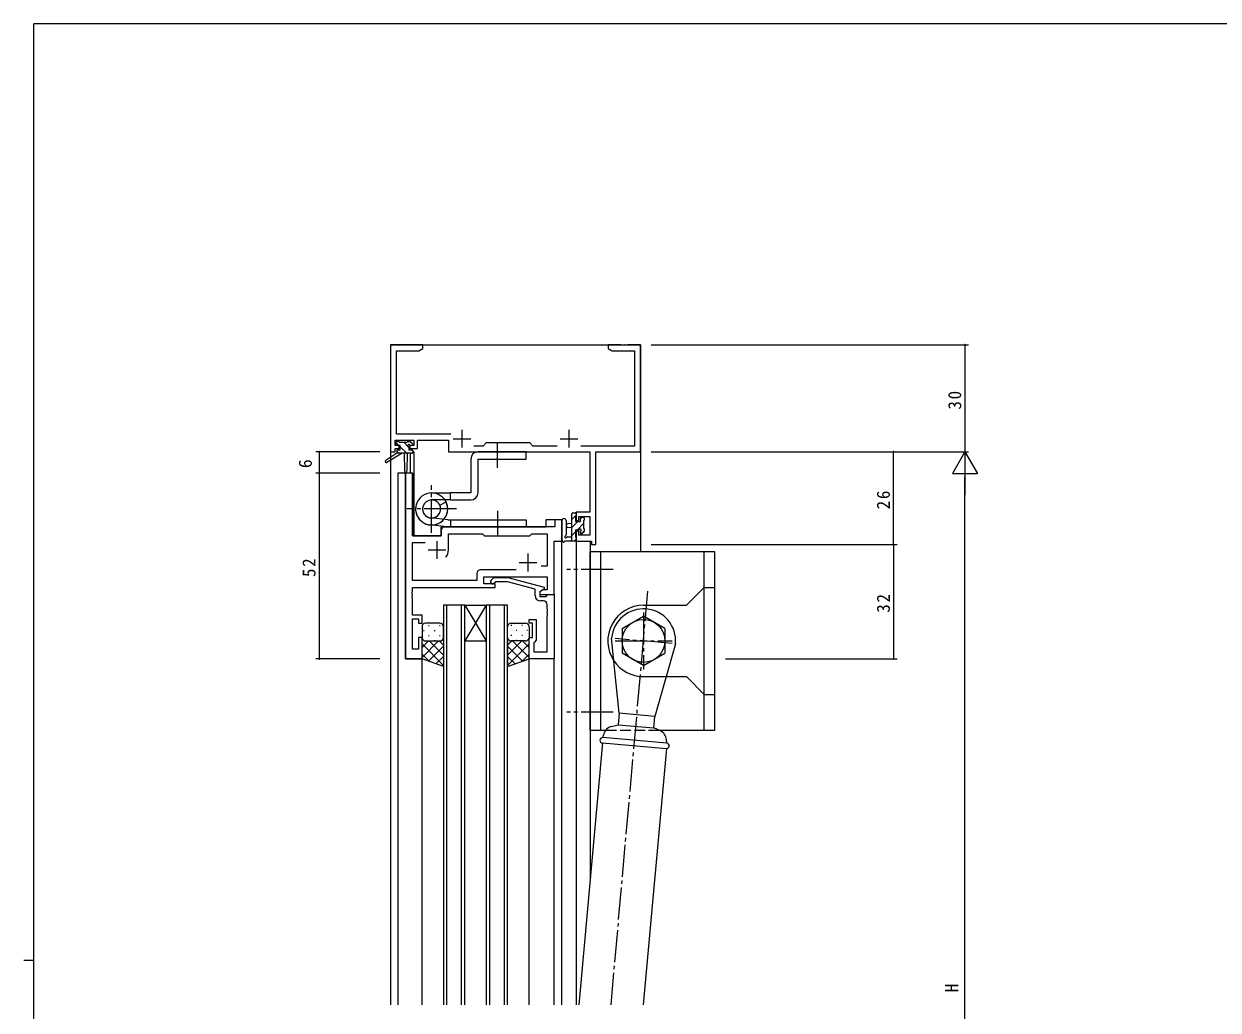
# Model space of a CAD drawing. Units: millimetres on the paper. Extents: x -420 to 373, y -297 to 267.
# Drawn here: x -420.5 to -85.7, y -12.1 to 264.4 of the extents above; entities that cross this region are included whole.
import ezdxf
from ezdxf.enums import TextEntityAlignment as Align

# ---------------------------------------------------------------- set-up
doc = ezdxf.new("R2010")
doc.units = ezdxf.units.MM
doc.linetypes.add('CHAIN2', pattern=[12, 9, -1, 1, -1])
doc.linetypes.add('DASHED3', pattern=[4, 3, -1])
for name, color, linetype, lineweight in [('0-1_YKK_ZWAK', 7, 'Continuous', 9), ('0-3_YKK_11', 7, 'Continuous', 9), ('0-4_YKK_12', 2, 'Continuous', 9), ('0-5_YKK_13', 4, 'Continuous', 9), ('0-6_YKK_D', 6, 'Continuous', 9)]:
    doc.layers.add(name, color=color, linetype=linetype, lineweight=lineweight)
doc.styles.add('ＭＳ ゴシック', font='')
doc.styles.get('ＭＳ ゴシック').set_extended_font_data('MS Gothic')

msp = doc.modelspace()

# ---------------------------------------------------------------- linework, layer by layer
at = {"layer": '0-1_YKK_ZWAK'}
for p, q in [((-417.7, -260.6), (-417.7, 264.4)), ((352.3, 264.4), (-417.7, 264.4)), ((-420.5, 1.9), (-417.7, 1.9))]:
    msp.add_line(p, q, dxfattribs=at)
at = {"layer": '0-3_YKK_11'}
for p, q in [((-308.7, 174.4), (-317.7, 174.4)), ((-317.7, 174.4), (-317.7, 144.4)), ((-253.158, 174.4), (-256.7, 174.4)), ((-256.7, 174.4), (-256.7, 173.4)), ((-252.975, 174.28), (-253.158, 174.4)), ((-252.425, 174.28), (-252.975, 174.28)), ((-252.242, 174.4), (-252.425, 174.28)), ((-252.158, 174.4), (-252.242, 174.4)), ((-251.975, 174.28), (-252.158, 174.4)), ((-251.425, 174.28), (-251.975, 174.28)), ((-251.242, 174.4), (-251.425, 174.28)), ((-247.7, 174.4), (-251.242, 174.4)), ((-247.7, 144.4), (-247.7, 174.4)), ((-316.07, 149.33), (-316.07, 172.77)), ((-249.33, 172.77), (-249.33, 146.03)), ((-300.848, 149.33), (-316.07, 149.33)), ((-310.2, 147.7), (-301.5, 147.7)), ((-300.2, 148.1), (-295.2, 148.1)), ((-297.7, 150.6), (-297.7, 145.6)), ((-270.2, 148.1), (-265.2, 148.1)), ((-267.7, 150.6), (-267.7, 145.6)), ((-317.7, 144.4), (-316.4, 144.4)), ((-316.4, 144.4), (-316.4, 145.4)), ((-278.7, 146.9), (-290.9, 146.9)), ((-277.83, 146.03), (-278.7, 146.9)), ((-271.05, 146.03), (-277.83, 146.03)), ((-249.33, 146.03), (-264.35, 146.03)), ((-261.83, 144.4), (-261.83, 127.5)), ((-260.2, 144.4), (-247.7, 144.4)), ((-260.2, 118.4), (-260.2, 144.4)), ((-311.568, 138.4), (-313.498, 138.4)), ((-313.498, 138.4), (-313.498, 86.4)), ((-311.568, 120.9), (-311.568, 138.4)), ((-303.498, 120.9), (-311.568, 120.9)), ((-303.498, 122.4), (-303.498, 120.9)), ((-271.628, 123.4), (-302.498, 123.4)), ((-291.398, 120.9), (-278.698, 120.9)), ((-273.828, 121.47), (-273.828, 112.4)), ((-311.568, 118.97), (-308.048, 118.97)), ((-311.568, 108.33), (-311.568, 118.97)), ((-304.698, 119.4), (-304.698, 114.4)), ((-271.898, 104.4), (-271.898, 119.4)), ((-307.198, 116.9), (-302.198, 116.9)), ((-279.198, 115.9), (-279.198, 110.9)), ((-282.548, 111.33), (-292.528, 111.33)), ((-282.548, 111.33), (-292.528, 111.33)), ((-281.698, 113.4), (-276.698, 113.4)), ((-273.828, 112.4), (-275.532, 112.4)), ((-293.528, 108.33), (-311.568, 108.33)), ((-293.528, 110.33), (-293.528, 108.33)), ((-291.598, 107.4), (-291.598, 109.4)), ((-291.598, 109.4), (-273.828, 109.4)), ((-288.398, 107.4), (-291.598, 107.4)), ((-289.524, 108.424), (-288.749, 109.2)), ((-288.398, 106.4), (-288.398, 107.4)), ((-311.568, 106.4), (-288.398, 106.4)), ((-275.898, 104.4), (-271.898, 104.4)), ((-273.6, 104.4), (-271.9, 104.4)), ((-271.9, 104.4), (-271.9, 86.4)), ((-311.568, 98.6), (-311.568, 103.442)), ((-274.83, 102.6), (-275.7, 102.6)), ((-273.71, 99.625), (-273.71, 100.175)), ((-271.9, 86.4), (-278.9, 86.4))]:
    msp.add_line(p, q, dxfattribs=at)
for points in [[(-316.07, 172.77), (-309.791, 172.77), (-308.7, 173.4), (-308.7, 174.4)], [(-256.7, 173.4), (-255.609, 172.77), (-249.33, 172.77)], [(-316.4, 145.4), (-315.3, 145.4), (-315.3, 146.2), (-316.4, 146.2), (-316.4, 147.7), (-311.2, 147.7), (-311.2, 146.2), (-312.3, 146.2), (-312.3, 145.4), (-310.2, 145.4), (-310.2, 147.7)], [(-301.5, 147.7), (-301.5, 144.4), (-261.83, 144.4)], [(-290.9, 146.9), (-291.77, 146.03), (-294.35, 146.03)], [(-261.83, 127.5), (-265.7, 127.5), (-265.7, 125.2), (-264.9, 125.2), (-264.9, 126.3), (-261.83, 126.3), (-261.83, 121.03), (-264.9, 121.03), (-264.9, 122.2), (-265.7, 122.2), (-265.7, 119.4), (-261.4, 119.4), (-261.4, 118.4), (-260.2, 118.4)], [(-271.898, 119.4), (-269.698, 119.4), (-269.698, 125.4), (-271.628, 125.4), (-271.628, 123.4)], [(-301.498, 116.9), (-301.498, 121.47), (-291.968, 121.47), (-291.398, 120.9)], [(-278.698, 120.9), (-278.128, 121.47), (-273.828, 121.47)], [(-288.749, 109.2), (-284.803, 109.2), (-274.7, 106.493), (-274.7, 105.893), (-275.9, 105.2), (-275.9, 103.9), (-274.1, 103.9), (-273.9, 104.1), (-273.6, 104.4)], [(-277.2, 104.1), (-277.2, 105.92), (-284.961, 108), (-288.251, 108), (-288.676, 107.576)], [(-273.828, 109.4), (-273.828, 105.7), (-275.032, 105.7), (-275.898, 105.2), (-275.898, 104.4)], [(-311.568, 103.442), (-311.688, 103.625), (-311.688, 104.175), (-311.568, 104.358), (-311.568, 104.442), (-311.688, 104.625), (-311.688, 105.175), (-311.568, 105.358), (-311.568, 106.4)], [(-273.71, 100.175), (-273.83, 100.358), (-273.83, 101.6)], [(-313.498, 86.4), (-308.898, 86.4), (-308.898, 92.4), (-309.898, 92.4), (-309.898, 89.1), (-311.568, 89.1), (-311.568, 97.6), (-309.898, 97.6), (-309.898, 96.4), (-308.898, 96.4), (-308.898, 98.6), (-311.568, 98.6)], [(-278.9, 86.4), (-278.9, 92.4), (-277.9, 92.4), (-277.9, 96.4), (-278.9, 96.4), (-278.9, 97.4), (-276.9, 97.4), (-276.9, 91.6), (-277.4, 91.1), (-277.6, 90.9), (-277.6, 88.33), (-273.83, 88.33), (-273.83, 98.442), (-273.71, 98.625), (-273.71, 99.175), (-273.83, 99.358), (-273.83, 99.442), (-273.71, 99.625)]]:
    msp.add_lwpolyline(points, dxfattribs=at)
for centre, radius, start, end in [((-302.498, 122.4), 1, 90, 179.99998), ((-304.698, 116.9), 3.2, 321.63347, 359.99998), ((-292.528, 110.33), 1, 90, 179.99998), ((-289.1, 108), 0.6, 134.99998, 315), ((-275.7, 104.1), 1.5, 180, 269.99998), ((-274.83, 101.6), 1, 0, 89.99998)]:
    msp.add_arc(centre, radius, start, end, dxfattribs=at)
at = {"layer": '0-4_YKK_12'}
for p, q in [((-317.7, 174.4), (-317.7, -10.6)), ((-317.7, 174.4), (-247.7, 174.4)), ((-247.7, 174.4), (-247.7, 116.4)), ((-312.2, 144), (-312.2, 138.4)), ((-311.2, 144.4), (-311.5, 144.4)), ((-311.2, 144.4), (-311.2, 120.9)), ((-311.5, 138.4), (-315.7, 138.4)), ((-315.7, 138.4), (-315.7, -10.6)), ((-313.498, 86.4), (-313.498, 138.4)), ((-311.5, 138.4), (-311.5, 120.9)), ((-274.2, 125.4), (-274.2, 123.4)), ((-269.7, 125.4), (-274.2, 125.4)), ((-269.7, -10.6), (-269.7, 125.4)), ((-311.5, 120.9), (-303.5, 120.9)), ((-303.5, 120.9), (-303.5, 123.4)), ((-303.5, 123.4), (-274.2, 123.4)), ((-271.898, 119.399), (-269.7, 119.399)), ((-271.898, 104.4), (-271.898, 119.399)), ((-265.7, 119.4), (-265.7, -10.6)), ((-261.8, 119.4), (-261.8, 24.435)), ((-272.2, 104.4), (-271.898, 104.4)), ((-296.898, 101.4), (-302.898, 101.4)), ((-302.898, 101.4), (-302.898, -10.6)), ((-301.898, -10.6), (-301.898, 101.4)), ((-297.898, 101.4), (-297.898, -10.6)), ((-296.898, 101.4), (-290.898, 101.4)), ((-296.898, 101.4), (-290.898, 91.4)), ((-290.898, 101.4), (-296.898, 91.4)), ((-296.898, -10.6), (-296.898, 101.4)), ((-284.898, 101.4), (-290.898, 101.4)), ((-290.898, 101.4), (-290.898, -10.6)), ((-289.898, -10.6), (-289.898, 101.4)), ((-285.898, 101.4), (-285.898, -10.6)), ((-284.898, -10.6), (-284.898, 101.4)), ((-296.898, 91.4), (-290.898, 91.4)), ((-308.9, 86.4), (-313.498, 86.4)), ((-308.9, -10.6), (-308.9, 86.4)), ((-278.9, -10.6), (-278.9, 86.4)), ((-271.9, -10.6), (-271.9, 86.7))]:
    msp.add_line(p, q, dxfattribs=at)
at = {"layer": '0-5_YKK_13'}
for p, q in [((-315.9, 147.3), (-315.4, 147.3)), ((-312.9, 147.3), (-312.3, 147.3)), ((-316, 144), (-319.067, 141.949)), ((-314.5, 144), (-318.745, 141.443)), ((-316.2, 146.5), (-316.2, 147)), ((-315.379, 146.2), (-316.199, 147.02)), ((-316, 144.7), (-316, 144)), ((-315.424, 144), (-316, 144.576)), ((-311.8, 144), (-316, 144)), ((-315.2, 147.1), (-313.1, 147.1)), ((-313.179, 144), (-315, 145.821)), ((-312.6, 145.666), (-314.034, 147.1)), ((-313.9, 144), (-313.798, 138.992)), ((-313.098, 144), (-313.198, 138.992)), ((-312.6, 145.739), (-312.6, 145)), ((-312.6, 145), (-311.8, 145)), ((-311.8, 146.2), (-312.139, 146.2)), ((-312.088, 147.212), (-311.588, 146.712)), ((-311.5, 144.566), (-311.934, 145)), ((-311.5, 144.7), (-311.5, 144.3)), ((-279.702, 144.399), (-293.203, 144.401)), ((-279.702, 142.401), (-279.702, 144.399)), ((-295.203, 142.401), (-295.203, 132.924)), ((-293.203, 132.924), (-293.203, 142.401)), ((-293.203, 142.401), (-279.702, 142.401)), ((-306.203, 132.924), (-300.902, 132.924)), ((-300.902, 130.924), (-306.203, 130.924)), ((-295.203, 132.924), (-300.902, 132.924)), ((-300.902, 130.924), (-300.902, 132.924)), ((-300.902, 130.924), (-295.203, 130.924)), ((-303.897, 129.428), (-302.171, 130.424)), ((-266.6, 127.3), (-266, 127.3)), ((-301.917, 123.41), (-306.685, 123.925)), ((-301.917, 123.41), (-306.685, 123.925)), ((-301.703, 125.399), (-306.46, 125.887)), ((-301.703, 125.399), (-279.707, 125.399)), ((-300.903, 125.399), (-300.903, 123.399)), ((-279.707, 125.399), (-279.707, 123.399)), ((-269.7, 125.128), (-269.7, 119.966)), ((-268.5, 125.128), (-268.497, 121.167)), ((-266.9, 124.3), (-268.044, 124.198)), ((-266.9, 119.4), (-266.9, 127)), ((-265.7, 126.691), (-266.9, 125.491)), ((-265.246, 124.9), (-266.9, 123.246)), ((-265.7, 127), (-265.7, 126.4)), ((-263.6, 124.301), (-265.401, 122.5)), ((-264.046, 126.1), (-264.5, 125.646)), ((-264.2, 126.1), (-263.7, 126.1)), ((-263.6, 125.1), (-263.6, 123)), ((-263.4, 125.8), (-263.4, 125.3)), ((-301.703, 123.399), (-279.707, 123.399)), ((-268.08, 120.6), (-266.9, 120.6)), ((-266.9, 123.1), (-268.044, 123.202)), ((-265.9, 122.001), (-266.9, 121.001)), ((-264.5, 121.7), (-264.5, 122.039)), ((-263.4, 122.256), (-264.251, 121.404)), ((-263.488, 121.988), (-263.988, 121.488)), ((-263.4, 122.8), (-263.4, 122.2)), ((-266, 119.4), (-268.68, 119.4)), ((-265.7, 119.956), (-266.256, 119.4)), ((-265.7, 120.3), (-265.7, 119.7)), ((-226.8, 116.4), (-261.8, 116.4)), ((-261.8, 66.4), (-261.8, 116.4)), ((-258.8, 66.4), (-258.8, 116.4)), ((-229.8, 106.4), (-229.8, 116.4)), ((-226.8, 66.4), (-226.8, 116.4)), ((-229.8, 106.4), (-234.8, 101.4)), ((-229.8, 106.4), (-226.8, 106.4)), ((-229.8, 76.4), (-229.8, 106.4)), ((-246.8, 101.4), (-234.8, 101.4)), ((-252.8, 94.864), (-246.8, 98.328)), ((-240.8, 94.864), (-246.8, 98.328)), ((-308.898, 95.4), (-308.898, 92.4)), ((-308.478, 94.32), (-308.278, 94.32)), ((-303.898, 96.4), (-307.898, 96.4)), ((-307.063, 95.735), (-306.863, 95.735)), ((-305.448, 94.32), (-305.248, 94.32)), ((-304.033, 95.735), (-303.833, 95.735)), ((-302.898, 92.4), (-302.898, 95.4)), ((-284.898, 92.4), (-284.898, 95.4)), ((-283.763, 95.735), (-283.963, 95.735)), ((-283.898, 96.4), (-279.898, 96.4)), ((-282.348, 94.32), (-282.548, 94.32)), ((-280.733, 95.735), (-280.933, 95.735)), ((-279.318, 94.32), (-279.518, 94.32)), ((-278.898, 95.4), (-278.898, 92.4)), ((-252.8, 94.864), (-252.8, 87.936)), ((-240.8, 94.864), (-240.8, 87.936)), ((-308.898, 86.4), (-308.898, 92.4)), ((-308.898, 89.57), (-307.067, 91.4)), ((-308.898, 86.741), (-304.239, 91.4)), ((-302.898, 84.552), (-308.898, 90.552)), ((-308.312, 91.49), (-308.278, 91.49)), ((-307.898, 91.4), (-304.298, 91.4)), ((-307.898, 91.4), (-303.898, 91.4)), ((-307.063, 92.905), (-306.863, 92.905)), ((-302.898, 87.381), (-306.917, 91.4)), ((-305.448, 91.49), (-305.248, 91.49)), ((-302.898, 90.209), (-304.089, 91.4)), ((-304.033, 92.905), (-303.833, 92.905)), ((-302.898, 92.4), (-302.898, 84.257)), ((-284.898, 92.4), (-284.898, 84.257)), ((-284.898, 90.209), (-283.707, 91.4)), ((-284.898, 87.381), (-280.879, 91.4)), ((-284.898, 84.552), (-278.898, 90.552)), ((-283.763, 92.905), (-283.963, 92.905)), ((-279.898, 91.4), (-283.898, 91.4)), ((-278.898, 86.741), (-283.557, 91.4)), ((-282.348, 91.49), (-282.548, 91.49)), ((-280.733, 92.905), (-280.933, 92.905)), ((-278.898, 89.57), (-280.728, 91.4)), ((-279.483, 91.49), (-279.518, 91.49)), ((-278.898, 86.4), (-278.898, 92.4)), ((-253.594, 71.115), (-255.766, 92.184)), ((-237.834, 90.616), (-243.632, 70.243)), ((-306.838, 85.664), (-308.898, 87.724)), ((-307.065, 85.745), (-302.898, 89.913)), ((-304.981, 85.001), (-302.898, 87.084)), ((-280.731, 85.745), (-284.898, 89.913)), ((-282.815, 85.001), (-284.898, 87.084)), ((-280.957, 85.664), (-278.898, 87.724)), ((-246.8, 84.472), (-252.8, 87.936)), ((-246.8, 84.472), (-240.8, 87.936)), ((-302.898, 84.257), (-308.898, 86.4)), ((-284.898, 84.257), (-278.898, 86.4)), ((-246.8, 81.4), (-240.457, 81.4)), ((-240.457, 81.4), (-234.8, 81.4)), ((-229.8, 76.4), (-234.8, 81.4)), ((-229.8, 76.4), (-226.8, 76.4)), ((-229.8, 66.4), (-229.8, 76.4)), ((-253.594, 71.115), (-253.873, 67.927)), ((-243.632, 70.243), (-253.594, 71.115)), ((-255.819, 67.406), (-253.873, 67.927)), ((-253.873, 67.927), (-243.911, 67.056)), ((-243.911, 67.056), (-243.632, 70.243)), ((-242.085, 66.204), (-243.911, 67.056)), ((-261.8, 66.4), (-257.37, 66.4)), ((-258.206, 64.291), (-257.94, 65.284)), ((-240.275, 62.722), (-258.206, 64.291)), ((-242.505, 66.4), (-226.8, 66.4)), ((-240.275, 62.722), (-240.364, 63.747)), ((-258.337, 62.797), (-264.963, -10.6)), ((-258.337, 62.797), (-240.405, 61.228)), ((-240.405, 61.228), (-246.89, -10.6))]:
    msp.add_line(p, q, dxfattribs=at)
at = {"layer": '0-5_YKK_13', "linetype": 'CHAIN2'}
for p, q in [((-287.702, 139.899), (-287.702, 146.899)), ((-306.203, 121.75), (-306.203, 135.047)), ((-299.273, 128.399), (-313.132, 128.399)), ((-287.707, 127.899), (-287.707, 120.899)), ((-255.3, 111.4), (-268.3, 111.4)), ((-255.903, -10.6), (-245.58, 105.347)), ((-246.8, 99.4), (-246.8, 83.4)), ((-254.8, 91.4), (-238.8, 91.4)), ((-238.808, 90.701), (-254.792, 92.099)), ((-255.3, 71.4), (-268.3, 71.4))]:
    msp.add_line(p, q, dxfattribs=at)
at = {"layer": '0-5_YKK_13', "linetype": 'DASHED3'}
msp.add_line((-257.37, 66.4), (-242.505, 66.4), dxfattribs=at)
at = {"layer": '0-5_YKK_13'}
for points in [[(-315.7, 145), (-315, 145), (-315, 146.2), (-315.9, 146.2)], [(-265.9, 126.2), (-265.9, 124.9), (-264.5, 124.9), (-264.5, 125.8)], [(-264.961, 122.5), (-265.9, 122.5), (-265.9, 120.5)]]:
    msp.add_lwpolyline(points, dxfattribs=at)
msp.add_circle((-246.8, 91.4), 6, dxfattribs=at)
for centre, radius, start, end in [((-315.9, 147), 0.3, 90, 180), ((-315.4, 147.1), 0.2, 0, 90), ((-312.9, 147.1), 0.2, 90, 180), ((-312.3, 147), 0.3, 45, 90), ((-315.9, 146.5), 0.3, 180, 270), ((-315.7, 144.7), 0.3, 90, 180), ((-312.6, 146.2), 0.25, 33.05573, 236.94426), ((-312.9, 145.739), 0.3, 0, 56.94426), ((-312.139, 146.5), 0.3, 213.05573, 270), ((-311.8, 146.5), 0.3, 270, 44.99998), ((-311.8, 144.7), 0.3, 0, 90), ((-311.8, 144.3), 0.3, 270, 0), ((-293.203, 142.401), 2, 90, 180), ((-318.9, 141.7), 0.3, 123.76904, 301.06146), ((-313.498, 138.998), 0.3, 181.16962, 358.85538), ((-306.203, 128.424), 4.5, 90, 26.38779), ((-306.203, 128.399), 4.5, 147.39767, 83.84229), ((-306.203, 128.399), 2.525, 90, 24.04724), ((-306.203, 128.399), 2.525, 147.39767, 84.14136), ((-295.203, 132.924), 2, 270, 0), ((-266.6, 127), 0.3, 90, 180), ((-266, 127), 0.3, 0, 90), ((-269.1, 125.128), 0.6, 0.04022, 180.04022), ((-268, 123.7), 0.5, 95.09206, 264.90793), ((-265.9, 126.4), 0.2, 270, 0), ((-264.2, 125.8), 0.3, 90, 180), ((-263.7, 125.8), 0.3, 0, 90), ((-263.6, 125.3), 0.2, 270, 0), ((-301.703, 125.399), 2, 263.84229, 269.99997), ((-298.203, 125.399), 2, 266.45775, 269.99994), ((-268.6, 120.6), 0.3, 109.18974, 329.99998), ((-268.797, 121.167), 0.3, 289.18974, 0.04022), ((-268.08, 120.3), 0.3, 90, 149.99998), ((-264.961, 122.8), 0.3, 270, 326.94426), ((-264.5, 122.5), 0.25, 303.05573, 146.94426), ((-264.2, 122.039), 0.3, 123.05573, 180), ((-264.2, 121.7), 0.3, 180, 314.99998), ((-263.6, 122.8), 0.2, 0, 90), ((-263.7, 122.2), 0.3, 314.99998, 0), ((-269.4, 119.966), 0.3, 180, 229.47121), ((-269.79, 119.51), 0.3, 349.47121, 49.47121), ((-269.2, 119.4), 0.3, 169.47121, 329.99998), ((-268.68, 119.1), 0.3, 90, 149.99998), ((-266, 119.7), 0.3, 270, 0), ((-265.9, 120.3), 0.2, 359.99998, 90), ((-246.8, 91.4), 10, 90, 213.78061), ((-246.8, 91.4), 9, 355, 175), ((-307.898, 95.4), 1, 90.00009, 180.00009), ((-303.898, 95.4), 1, 0.00009, 90.00009), ((-283.898, 95.4), 1, 89.99989, 179.99989), ((-279.898, 95.4), 1, 359.99989, 89.99989), ((-307.898, 92.4), 1, 180.00009, 270.00009), ((-303.898, 92.4), 1, 270.00009, 0.00009), ((-283.898, 92.4), 1, 179.99989, 269.99989), ((-279.898, 92.4), 1, 269.99989, 359.99989), ((-246.8, 91.4), 10, 213.78061, 270), ((-255.042, 64.508), 3, 105.00011, 164.99994), ((-258.272, 63.544), 0.75, 85, 265), ((-243.353, 63.485), 3, 5.00005, 64.99988), ((-240.34, 61.975), 0.75, 265, 85)]:
    msp.add_arc(centre, radius, start, end, dxfattribs=at)
at = {"layer": '0-6_YKK_D'}
for p, q in [((-244.7, 174.4), (-155.7, 174.4)), ((-156.7, 174.4), (-156.7, 144.4)), ((-320.7, 144.4), (-338.7, 144.4)), ((-337.7, 144.4), (-337.7, 138.4)), ((-244.7, 144.4), (-175.7, 144.4)), ((-244.7, 144.4), (-155.7, 144.4)), ((-244.7, 144.4), (-155.7, 144.4)), ((-176.7, 118.4), (-176.7, 144.4)), ((-156.7, 144.4), (-160.2, 138.338)), ((-156.7, 144.4), (-156.7, 132.276)), ((-156.7, 144.4), (-153.2, 138.338)), ((-320.7, 138.4), (-338.7, 138.4)), ((-320.7, 138.4), (-338.7, 138.4)), ((-337.7, 138.4), (-337.7, 86.4)), ((-160.2, 138.338), (-153.2, 138.338)), ((-156.7, -148.6), (-156.7, 137.4)), ((-244.7, 118.4), (-175.7, 118.4)), ((-223.8, 118.4), (-175.7, 118.4)), ((-176.7, 118.4), (-176.7, 86.4)), ((-320.7, 86.4), (-338.7, 86.4)), ((-223.8, 86.4), (-175.7, 86.4))]:
    msp.add_line(p, q, dxfattribs=at)
for centre, start, end in [((-156.7, 174.4), 90, 270), ((-156.7, 174.4), 270, 90), ((-337.7, 144.4), 90, 270), ((-337.7, 144.4), 270, 90), ((-176.7, 144.4), 90, 270), ((-176.7, 144.4), 270, 90), ((-337.7, 138.4), 90, 270), ((-337.7, 138.4), 90, 270), ((-337.7, 138.4), 270, 90), ((-337.7, 138.4), 270, 90), ((-176.7, 118.4), 90, 270), ((-176.7, 118.4), 90, 270), ((-176.7, 118.4), 270, 90), ((-176.7, 118.4), 270, 90), ((-337.7, 86.4), 90, 270), ((-337.7, 86.4), 270, 90), ((-176.7, 86.4), 90, 270), ((-176.7, 86.4), 270, 90)]:
    msp.add_arc(centre, 0.106, start, end, dxfattribs=at)

# ---------------------------------------------------------------- texts
at = {"layer": '0-6_YKK_D', "color": 3, "style": 'ＭＳ ゴシック'}
for s, p in [('6', (-338.7, 139.841)), ('H', (-157.5, -7.147))]:
    msp.add_text(s, height=3.666, rotation=90, dxfattribs=at).set_placement(p, align=Align.BOTTOM_LEFT)
at = {"layer": '0-6_YKK_D', "color": 3, "char_height": 3.666, "attachment_point": 7, "rotation": 90, "style": 'ＭＳ ゴシック'}
for s, insert in [('\\T1.21;\\W0.95;30', (-157.7, 156.269)), ('\\T1.21;\\W0.95;26', (-177.7, 128.306)), ('\\T1.21;\\W0.95;52', (-338.7, 109.318)), ('\\T1.21;\\W0.95;32', (-177.7, 99.318))]:
    msp.add_mtext(s, dxfattribs=dict(at, insert=insert))

doc.saveas('drawing.dxf')
